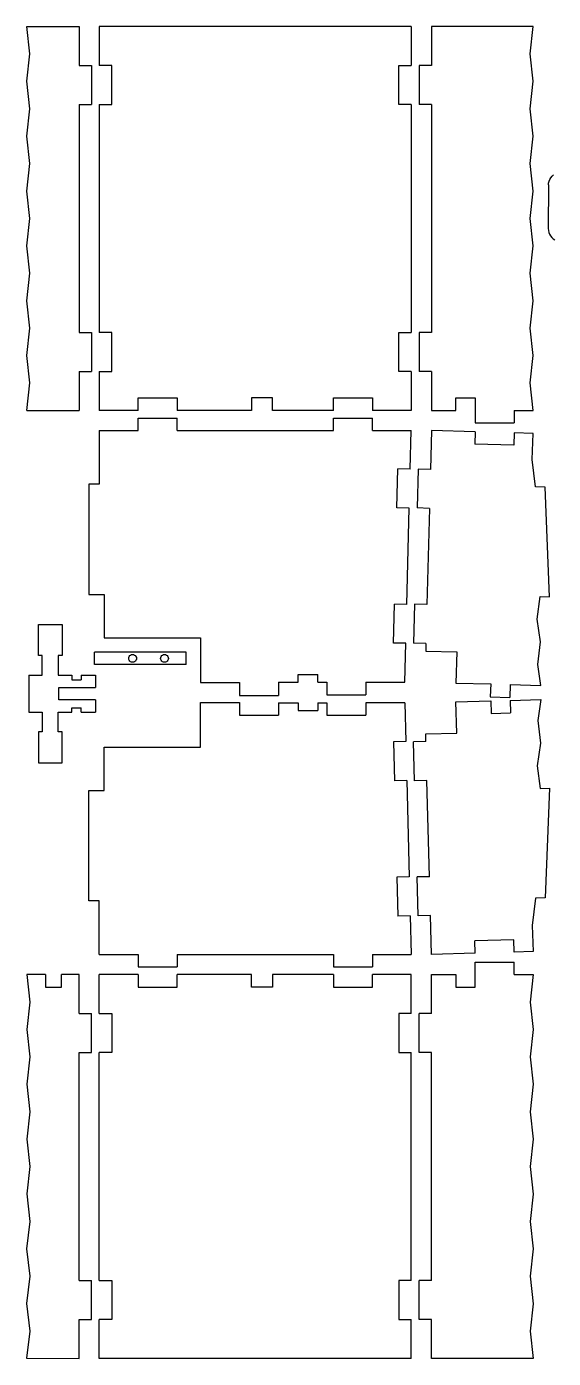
# Model space of a CAD drawing. Extents: x -199 to 167, y -163 to 180.
# Drawn here: x -198.6 to -63.3, y -163.2 to 179.1 of the extents above; entities that cross this region are included whole.
import ezdxf

# ---------------------------------------------------------------- set-up
doc = ezdxf.new("R2010")
doc.units = 0
doc.header["$MEASUREMENT"] = 0
doc.layers.get('0').update_dxf_attribs({"linetype": 'CONTINUOUS'})

msp = doc.modelspace()

# ---------------------------------------------------------------- linework, layer by layer
for p, q in [((-198.62, 179.07), (-185.17, 179.07)), ((-197.79, 172.06), (-198.62, 179.07)), ((-185.17, 179.07), (-185.17, 169.07)), ((-179.97, 179.07), (-179.97, 169.07)), ((-99.78, 179.07), (-179.97, 179.07)), ((-99.78, 179.07), (-99.78, 169.07)), ((-94.58, 179.07), (-94.58, 169.07)), ((-68.45, 179.07), (-94.58, 179.07)), ((-69.28, 172.06), (-68.45, 179.07)), ((-198.62, 165.01), (-197.79, 172.06)), ((-68.45, 165.01), (-69.28, 172.06)), ((-185.17, 169.07), (-181.97, 169.07)), ((-181.97, 169.07), (-181.97, 159.07)), ((-176.77, 169.07), (-179.97, 169.07)), ((-176.77, 159.07), (-176.77, 169.07)), ((-102.98, 159.07), (-102.98, 169.07)), ((-102.98, 169.07), (-99.78, 169.07)), ((-94.58, 169.07), (-97.78, 169.07)), ((-97.78, 169.07), (-97.78, 159.07)), ((-197.79, 157.97), (-198.62, 165.01)), ((-69.28, 157.97), (-68.45, 165.01)), ((-198.62, 150.92), (-197.79, 157.97)), ((-185.17, 159.07), (-185.17, 100.45)), ((-185.17, 159.07), (-181.97, 159.07)), ((-179.97, 159.07), (-176.77, 159.07)), ((-179.97, 159.07), (-179.97, 100.45)), ((-99.78, 159.07), (-102.98, 159.07)), ((-99.78, 159.07), (-99.78, 100.45)), ((-94.58, 159.07), (-97.78, 159.07)), ((-94.58, 159.07), (-94.58, 100.45)), ((-68.45, 150.92), (-69.28, 157.97)), ((-197.79, 143.87), (-198.62, 150.92)), ((-69.28, 143.87), (-68.45, 150.92)), ((-198.62, 136.82), (-197.79, 143.87)), ((-68.45, 136.82), (-69.28, 143.87)), ((-63.94, 140.24), (-63.62, 140.62)), ((-63.62, 140.62), (-63.23, 140.95)), ((-64.56, 138.37), (-64.61, 127.17)), ((-64.56, 138.37), (-64.52, 138.87)), ((-64.52, 138.87), (-64.4, 139.35)), ((-64.4, 139.35), (-64.21, 139.82)), ((-64.21, 139.82), (-63.94, 140.24)), ((-197.79, 129.78), (-198.62, 136.82)), ((-69.28, 129.78), (-68.45, 136.82)), ((-198.62, 122.73), (-197.79, 129.78)), ((-68.45, 122.73), (-69.28, 129.78)), ((-64.61, 127.17), (-64.57, 126.67)), ((-64.57, 126.67), (-64.46, 126.18)), ((-64.46, 126.18), (-64.27, 125.71)), ((-64.27, 125.71), (-64.01, 125.28)), ((-64.01, 125.28), (-63.68, 124.9)), ((-63.68, 124.9), (-63.3, 124.57)), ((-63.3, 124.57), (-62.88, 124.31)), ((-197.79, 115.68), (-198.62, 122.73)), ((-69.28, 115.68), (-68.45, 122.73)), ((-198.62, 108.64), (-197.79, 115.68)), ((-68.45, 108.64), (-69.28, 115.68)), ((-197.79, 101.59), (-198.62, 108.64)), ((-69.28, 101.59), (-68.45, 108.64)), ((-198.62, 94.54), (-197.79, 101.59)), ((-185.17, 100.45), (-181.97, 100.45)), ((-181.97, 100.45), (-181.97, 90.45)), ((-176.77, 100.45), (-179.97, 100.45)), ((-176.77, 90.45), (-176.77, 100.45)), ((-102.98, 90.45), (-102.98, 100.45)), ((-102.98, 100.45), (-99.78, 100.45)), ((-97.78, 100.45), (-97.78, 90.45)), ((-94.58, 100.45), (-97.78, 100.45)), ((-68.45, 94.54), (-69.28, 101.59)), ((-197.79, 87.5), (-198.62, 94.54)), ((-69.28, 87.5), (-68.45, 94.54)), ((-185.17, 90.45), (-185.17, 80.45)), ((-185.17, 90.45), (-181.97, 90.45)), ((-179.97, 90.45), (-179.97, 80.45)), ((-179.97, 90.45), (-176.77, 90.45)), ((-99.78, 90.45), (-102.98, 90.45)), ((-99.78, 90.45), (-99.78, 80.45)), ((-94.58, 90.45), (-97.78, 90.45)), ((-94.58, 90.45), (-94.58, 80.45)), ((-198.62, 80.45), (-197.79, 87.5)), ((-68.45, 80.45), (-69.28, 87.5)), ((-169.97, 83.64), (-159.92, 83.64)), ((-169.97, 80.44), (-169.97, 83.64)), ((-159.92, 83.64), (-159.92, 80.44)), ((-140.86, 83.65), (-140.86, 80.45)), ((-135.44, 83.65), (-140.86, 83.65)), ((-135.44, 80.45), (-135.44, 83.65)), ((-119.78, 83.65), (-109.78, 83.65)), ((-119.78, 80.45), (-119.78, 83.65)), ((-109.78, 83.65), (-109.78, 80.45)), ((-88.36, 80.44), (-88.36, 83.64)), ((-88.36, 83.64), (-83.37, 83.64)), ((-83.37, 83.64), (-83.36, 77.24)), ((-198.62, 80.45), (-185.17, 80.45)), ((-169.97, 80.44), (-179.97, 80.45)), ((-140.86, 80.45), (-159.92, 80.44)), ((-119.78, 80.45), (-135.44, 80.45)), ((-99.78, 80.45), (-109.78, 80.45)), ((-94.58, 80.45), (-88.36, 80.44)), ((-73.37, 80.45), (-68.45, 80.45)), ((-73.37, 80.45), (-73.37, 77.25)), ((-169.97, 78.45), (-159.97, 78.45)), ((-169.97, 75.25), (-169.97, 78.45)), ((-159.97, 75.25), (-159.97, 78.45)), ((-119.78, 78.45), (-109.78, 78.45)), ((-119.78, 75.25), (-119.78, 78.45)), ((-109.78, 75.25), (-109.78, 78.45)), ((-83.36, 77.24), (-73.37, 77.25)), ((-179.97, 75.25), (-169.97, 75.25)), ((-179.97, 75.25), (-179.96, 61.46)), ((-159.97, 75.25), (-119.78, 75.25)), ((-109.78, 75.25), (-99.78, 75.25)), ((-100.04, 65.33), (-99.78, 75.25)), ((-94.58, 75.25), (-94.84, 65.25)), ((-83.37, 74.95), (-94.58, 75.25)), ((-83.37, 74.95), (-83.45, 71.75)), ((-73.37, 74.68), (-73.46, 71.48)), ((-68.46, 74.54), (-73.37, 74.68)), ((-68.71, 67.83), (-68.46, 74.54)), ((-73.46, 71.48), (-83.45, 71.75)), ((-103.5, 55.41), (-103.24, 65.41)), ((-100.04, 65.33), (-103.24, 65.41)), ((-98.04, 65.34), (-98.3, 55.36)), ((-94.84, 65.25), (-98.04, 65.34)), ((-67.88, 60.78), (-68.71, 67.83)), ((-182.66, 61.46), (-182.67, 33.16)), ((-179.96, 61.46), (-182.66, 61.46)), ((-65.42, 60.71), (-67.88, 60.78)), ((-64.27, 32.56), (-65.42, 60.71)), ((-100.3, 55.33), (-103.5, 55.41)), ((-100.95, 30.58), (-100.3, 55.33)), ((-95.1, 55.27), (-98.3, 55.36)), ((-95.1, 55.27), (-95.75, 30.57)), ((-182.67, 33.16), (-178.69, 33.16)), ((-178.69, 33.16), (-178.69, 21.98)), ((-67.45, 26.78), (-66.68, 32.63)), ((-66.68, 32.63), (-64.27, 32.56)), ((-104.4, 20.66), (-104.14, 30.66)), ((-100.95, 30.58), (-104.14, 30.66)), ((-98.94, 30.65), (-99.2, 20.66)), ((-95.75, 30.57), (-98.94, 30.65)), ((-195.62, 25.39), (-189.49, 25.39)), ((-195.62, 17.41), (-195.62, 25.39)), ((-189.49, 25.39), (-189.49, 17.41)), ((-66.62, 21), (-67.45, 26.78)), ((-178.69, 21.98), (-153.93, 21.98)), ((-153.93, 21.98), (-153.93, 10.55)), ((-101.21, 20.58), (-104.4, 20.66)), ((-101.47, 10.58), (-101.21, 20.58)), ((-96.01, 20.57), (-99.2, 20.66)), ((-96.01, 20.57), (-96.06, 18.6)), ((-67.31, 15.15), (-66.62, 21)), ((-194.62, 17.41), (-195.62, 17.41)), ((-194.62, 12.4), (-194.62, 17.41)), ((-190.49, 17.41), (-190.49, 12.4)), ((-189.49, 17.41), (-190.49, 17.41)), ((-181.18, 15.12), (-181.18, 18.3)), ((-157.63, 18.3), (-181.18, 18.3)), ((-172.37, 16.97), (-172.27, 17.21)), ((-172.27, 17.21), (-172.11, 17.42)), ((-172.11, 17.42), (-171.9, 17.58)), ((-171.9, 17.58), (-171.66, 17.68)), ((-171.66, 17.68), (-171.4, 17.71)), ((-171.4, 17.71), (-171.14, 17.68)), ((-171.14, 17.68), (-170.9, 17.58)), ((-170.9, 17.58), (-170.69, 17.42)), ((-170.69, 17.42), (-170.53, 17.21)), ((-170.53, 17.21), (-170.43, 16.97)), ((-164.17, 16.97), (-164.07, 17.21)), ((-164.07, 17.21), (-163.91, 17.42)), ((-163.91, 17.42), (-163.7, 17.58)), ((-163.7, 17.58), (-163.46, 17.68)), ((-163.46, 17.68), (-163.2, 17.71)), ((-163.2, 17.71), (-162.94, 17.68)), ((-162.94, 17.68), (-162.7, 17.58)), ((-162.7, 17.58), (-162.49, 17.42)), ((-162.49, 17.42), (-162.33, 17.21)), ((-162.33, 17.21), (-162.23, 16.97)), ((-157.63, 15.12), (-157.63, 18.3)), ((-96.06, 18.6), (-88.09, 18.39)), ((-88.09, 18.39), (-88.3, 10.36)), ((-157.63, 15.12), (-181.18, 15.12)), ((-172.4, 16.71), (-172.37, 16.97)), ((-172.37, 16.45), (-172.4, 16.71)), ((-172.27, 16.21), (-172.37, 16.45)), ((-172.11, 16), (-172.27, 16.21)), ((-171.9, 15.84), (-172.11, 16)), ((-171.66, 15.74), (-171.9, 15.84)), ((-171.4, 15.71), (-171.66, 15.74)), ((-171.14, 15.74), (-171.4, 15.71)), ((-170.9, 15.84), (-171.14, 15.74)), ((-170.69, 16), (-170.9, 15.84)), ((-170.53, 16.21), (-170.69, 16)), ((-170.43, 16.45), (-170.53, 16.21)), ((-170.43, 16.97), (-170.4, 16.71)), ((-170.4, 16.71), (-170.43, 16.45)), ((-164.2, 16.71), (-164.17, 16.97)), ((-164.17, 16.45), (-164.2, 16.71)), ((-164.07, 16.21), (-164.17, 16.45)), ((-163.91, 16), (-164.07, 16.21)), ((-163.7, 15.84), (-163.91, 16)), ((-163.46, 15.74), (-163.7, 15.84)), ((-163.2, 15.71), (-163.46, 15.74)), ((-162.94, 15.74), (-163.2, 15.71)), ((-162.7, 15.84), (-162.94, 15.74)), ((-162.49, 16), (-162.7, 15.84)), ((-162.33, 16.21), (-162.49, 16)), ((-162.23, 16.45), (-162.33, 16.21)), ((-162.23, 16.97), (-162.2, 16.71)), ((-162.2, 16.71), (-162.23, 16.45)), ((-66.5, 9.78), (-67.31, 15.15)), ((-198.08, 12.4), (-198.08, 2.87)), ((-198.08, 12.4), (-194.62, 12.4)), ((-190.49, 12.4), (-187.04, 12.4)), ((-187.04, 12.4), (-187.04, 11.24)), ((-187.04, 11.24), (-184.58, 11.24)), ((-184.58, 12.4), (-184.58, 11.24)), ((-184.58, 12.4), (-180.94, 12.4)), ((-180.94, 12.4), (-180.94, 9.24)), ((-153.93, 10.55), (-143.93, 10.55)), ((-143.93, 10.55), (-143.93, 7.15)), ((-133.93, 10.56), (-133.93, 7.16)), ((-133.93, 10.56), (-128.89, 10.56)), ((-128.89, 12.57), (-123.82, 12.58)), ((-128.89, 10.56), (-128.89, 12.57)), ((-123.82, 10.57), (-123.82, 12.58)), ((-123.82, 10.57), (-121.47, 10.57)), ((-121.47, 10.57), (-121.46, 7.37)), ((-111.47, 10.58), (-111.46, 7.38)), ((-111.47, 10.58), (-101.47, 10.58)), ((-88.3, 10.36), (-79.39, 10.13)), ((-190.36, 9.24), (-180.94, 9.24)), ((-190.36, 6.04), (-190.36, 9.24)), ((-143.93, 7.15), (-133.93, 7.16)), ((-121.46, 7.37), (-111.46, 7.38)), ((-79.39, 10.13), (-79.48, 6.83)), ((-74.39, 9.99), (-74.48, 6.69)), ((-74.39, 9.99), (-66.5, 9.78)), ((-180.94, 6.04), (-190.36, 6.04)), ((-187.04, 4.04), (-184.58, 4.04)), ((-187.04, 2.87), (-187.04, 4.04)), ((-184.58, 2.87), (-184.58, 4.04)), ((-180.94, 6.04), (-180.94, 2.87)), ((-153.93, 5.35), (-143.93, 5.34)), ((-153.93, -6.08), (-153.93, 5.35)), ((-143.93, 5.34), (-143.93, 2.14)), ((-133.93, 5.33), (-128.89, 5.33)), ((-133.93, 5.33), (-133.93, 2.13)), ((-128.89, 5.33), (-128.89, 3.31)), ((-123.82, 5.33), (-121.47, 5.32)), ((-123.82, 5.33), (-123.82, 3.3)), ((-121.47, 5.32), (-121.47, 2.12)), ((-101.47, 5.31), (-111.47, 5.32)), ((-111.47, 5.32), (-111.47, 2.12)), ((-101.47, 5.31), (-101.21, -4.69)), ((-88.3, 5.52), (-79.39, 5.76)), ((-88.09, -2.5), (-88.3, 5.52)), ((-79.48, 6.83), (-74.48, 6.69)), ((-79.39, 5.76), (-79.3, 2.56)), ((-74.39, 5.89), (-66.5, 6.11)), ((-74.39, 5.89), (-74.3, 2.7)), ((-66.5, 6.11), (-67.3, 0.74)), ((-198.08, 2.87), (-194.62, 2.87)), ((-194.62, 2.87), (-194.62, -2.14)), ((-190.49, -2.14), (-190.49, 2.87)), ((-190.49, 2.87), (-187.04, 2.87)), ((-184.58, 2.87), (-180.94, 2.87)), ((-143.93, 2.14), (-133.93, 2.13)), ((-128.89, 3.31), (-123.82, 3.3)), ((-121.47, 2.12), (-111.47, 2.12)), ((-79.3, 2.56), (-74.3, 2.7)), ((-67.3, 0.74), (-66.6, -5.11)), ((-194.62, -2.14), (-195.62, -2.14)), ((-195.62, -2.14), (-195.62, -10.12)), ((-189.49, -2.14), (-190.49, -2.14)), ((-189.49, -10.12), (-189.49, -2.14)), ((-96.06, -2.71), (-88.09, -2.5)), ((-96.01, -4.69), (-96.06, -2.71)), ((-178.69, -17.27), (-178.69, -6.08)), ((-178.69, -6.08), (-153.93, -6.08)), ((-101.21, -4.69), (-104.4, -4.77)), ((-104.4, -4.77), (-104.14, -14.77)), ((-96.01, -4.69), (-99.2, -4.77)), ((-98.94, -14.77), (-99.2, -4.77)), ((-66.6, -5.11), (-67.42, -10.89)), ((-195.62, -10.12), (-189.49, -10.12)), ((-67.42, -10.89), (-66.63, -16.74)), ((-100.95, -14.69), (-104.14, -14.77)), ((-100.95, -14.69), (-100.3, -39.44)), ((-95.75, -14.68), (-98.94, -14.77)), ((-95.1, -39.39), (-95.75, -14.68)), ((-66.63, -16.74), (-64.27, -16.68)), ((-64.27, -16.68), (-65.42, -44.83)), ((-182.67, -17.27), (-178.69, -17.27)), ((-182.67, -45.56), (-182.67, -17.27)), ((-100.3, -39.44), (-103.5, -39.52)), ((-103.5, -39.52), (-103.24, -49.52)), ((-95.1, -39.39), (-98.3, -39.47)), ((-98.04, -49.45), (-98.3, -39.47)), ((-179.97, -45.56), (-182.67, -45.56)), ((-179.97, -59.35), (-179.97, -45.56)), ((-67.88, -44.89), (-68.71, -51.95)), ((-65.42, -44.83), (-67.88, -44.89)), ((-100.04, -49.43), (-103.24, -49.52)), ((-100.04, -49.43), (-99.78, -59.36)), ((-94.84, -49.37), (-98.04, -49.45)), ((-94.58, -59.36), (-94.84, -49.37)), ((-68.71, -51.95), (-68.46, -58.66)), ((-73.46, -55.59), (-83.46, -55.86)), ((-83.37, -59.06), (-83.46, -55.86)), ((-73.37, -58.79), (-73.46, -55.59)), ((-179.97, -59.35), (-169.97, -59.35)), ((-169.97, -59.35), (-169.97, -62.55)), ((-159.97, -59.35), (-159.97, -62.55)), ((-159.97, -59.35), (-119.78, -59.36)), ((-119.78, -59.36), (-119.78, -62.56)), ((-109.78, -59.36), (-109.78, -62.56)), ((-109.78, -59.36), (-99.78, -59.36)), ((-83.37, -59.06), (-94.58, -59.36)), ((-83.37, -67.76), (-83.36, -61.35)), ((-83.36, -61.35), (-73.37, -61.36)), ((-68.46, -58.66), (-73.37, -58.79)), ((-73.37, -64.56), (-73.37, -61.36)), ((-193.75, -64.56), (-198.62, -64.56)), ((-198.62, -64.56), (-197.79, -71.6)), ((-193.75, -64.56), (-193.75, -67.76)), ((-189.69, -67.76), (-189.69, -64.56)), ((-185.17, -64.56), (-189.69, -64.56)), ((-185.17, -74.56), (-185.17, -64.56)), ((-169.97, -64.55), (-179.97, -64.56)), ((-179.97, -74.56), (-179.97, -64.56)), ((-169.97, -62.55), (-159.97, -62.55)), ((-169.97, -64.55), (-169.97, -67.75)), ((-159.92, -67.75), (-159.92, -64.55)), ((-140.86, -64.56), (-159.92, -64.55)), ((-140.86, -67.76), (-140.86, -64.56)), ((-119.78, -64.56), (-135.44, -64.56)), ((-135.44, -64.56), (-135.44, -67.76)), ((-119.78, -62.56), (-109.78, -62.56)), ((-119.78, -64.56), (-119.78, -67.76)), ((-109.78, -67.76), (-109.78, -64.56)), ((-99.78, -64.56), (-109.78, -64.56)), ((-99.78, -74.56), (-99.78, -64.56)), ((-94.58, -64.56), (-88.36, -64.55)), ((-94.58, -74.56), (-94.58, -64.56)), ((-88.36, -64.55), (-88.36, -67.76)), ((-73.37, -64.56), (-68.45, -64.56)), ((-68.45, -64.56), (-69.28, -71.61)), ((-193.75, -67.76), (-189.69, -67.76)), ((-169.97, -67.75), (-159.92, -67.75)), ((-135.44, -67.76), (-140.86, -67.76)), ((-119.78, -67.76), (-109.78, -67.76)), ((-88.36, -67.76), (-83.37, -67.76)), ((-197.79, -71.6), (-198.62, -78.65)), ((-69.28, -71.61), (-68.45, -78.66)), ((-185.17, -74.56), (-181.97, -74.56)), ((-181.97, -84.56), (-181.97, -74.56)), ((-179.97, -74.56), (-176.77, -74.56)), ((-176.77, -74.56), (-176.77, -84.56)), ((-99.78, -74.56), (-102.98, -74.56)), ((-102.98, -74.56), (-102.98, -84.56)), ((-94.58, -74.56), (-97.78, -74.56)), ((-97.78, -84.56), (-97.78, -74.56)), ((-198.62, -78.65), (-197.79, -85.7)), ((-68.45, -78.66), (-69.28, -85.7)), ((-185.17, -84.56), (-181.97, -84.56)), ((-185.17, -143.18), (-185.17, -84.56)), ((-179.97, -143.18), (-179.97, -84.56)), ((-176.77, -84.56), (-179.97, -84.56)), ((-102.98, -84.56), (-99.78, -84.56)), ((-99.79, -143.18), (-99.78, -84.56)), ((-94.58, -84.56), (-97.78, -84.56)), ((-94.59, -143.18), (-94.58, -84.56)), ((-197.79, -85.7), (-198.62, -92.74)), ((-69.28, -85.7), (-68.45, -92.75)), ((-198.62, -92.74), (-197.8, -99.79)), ((-68.45, -92.75), (-69.28, -99.8)), ((-197.8, -99.79), (-198.62, -106.84)), ((-69.28, -99.8), (-68.45, -106.84)), ((-198.62, -106.84), (-197.8, -113.89)), ((-68.45, -106.84), (-69.28, -113.89)), ((-197.8, -113.89), (-198.62, -120.93)), ((-69.28, -113.89), (-68.45, -120.94)), ((-198.62, -120.93), (-197.8, -127.98)), ((-68.45, -120.94), (-69.28, -127.99)), ((-197.8, -127.98), (-198.63, -135.03)), ((-69.28, -127.99), (-68.46, -135.03)), ((-198.63, -135.03), (-197.8, -142.07)), ((-68.46, -135.03), (-69.28, -142.08)), ((-197.8, -142.07), (-198.63, -149.12)), ((-185.17, -143.18), (-181.97, -143.18)), ((-181.97, -153.18), (-181.97, -143.18)), ((-179.97, -143.18), (-176.77, -143.18)), ((-176.77, -143.18), (-176.77, -153.18)), ((-99.79, -143.18), (-102.99, -143.18)), ((-102.99, -143.18), (-102.99, -153.18)), ((-94.59, -143.18), (-97.79, -143.18)), ((-97.79, -153.18), (-97.79, -143.18)), ((-69.28, -142.08), (-68.46, -149.13)), ((-198.63, -149.12), (-197.8, -156.17)), ((-68.46, -149.13), (-69.28, -156.17)), ((-185.17, -163.18), (-185.17, -153.18)), ((-185.17, -153.18), (-181.97, -153.18)), ((-179.97, -163.18), (-179.97, -153.18)), ((-176.77, -153.18), (-179.97, -153.18)), ((-102.99, -153.18), (-99.79, -153.18)), ((-99.79, -163.18), (-99.79, -153.18)), ((-94.59, -153.18), (-97.79, -153.18)), ((-94.59, -163.18), (-94.59, -153.18)), ((-197.8, -156.17), (-198.63, -163.17)), ((-69.28, -156.17), (-68.46, -163.18)), ((-198.63, -163.17), (-185.17, -163.18)), ((-99.79, -163.18), (-179.97, -163.18)), ((-68.46, -163.18), (-94.59, -163.18))]:
    msp.add_line(p, q)

doc.saveas('drawing.dxf')
